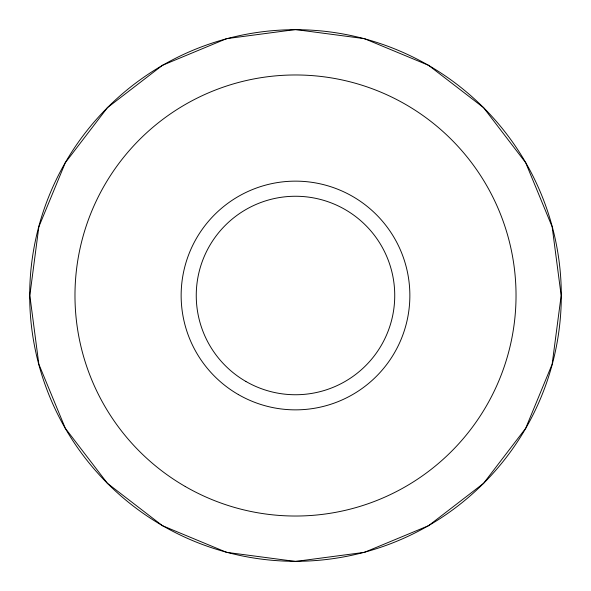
<?xml version="1.0" encoding="UTF-8"?>
<svg xmlns="http://www.w3.org/2000/svg" width="591" height="591" viewBox="0 0 591 591"><rect width="100%" height="100%" fill="white"/><g stroke="black" fill="none" stroke-linecap="round" stroke-linejoin="round"><path stroke-width="0.89" d="M38.851 226.789L29.831 295.5L38.851 364.211L65.313 428.283L107.459 483.372L162.466 525.709L226.612 552.356L295.5 561.45L364.388 552.356L428.534 525.709L483.541 483.372L525.687 428.283L552.149 364.211L561.169 295.5L552.149 226.789L525.687 162.717L483.541 107.628L428.534 65.291L364.388 38.644L295.5 29.55L226.612 38.644L162.466 65.291L107.459 107.628L65.313 162.717L38.851 226.789M238.321 394.537A114.359 114.359 0 0 0 409.858 295.5A114.359 114.359 0 0 0 238.321 196.463A114.359 114.359 0 0 0 238.321 394.537M185.234 486.482A220.532 220.532 0 0 0 516.032 295.5A220.532 220.532 0 0 0 185.234 104.518A220.532 220.532 0 0 0 185.234 486.482M245.878 381.446A99.236 99.236 0 0 0 394.736 295.5A99.236 99.236 0 0 0 245.878 209.554A99.236 99.236 0 0 0 245.878 381.446M107.584 483.497A265.81 265.81 0 0 0 552.267 364.241A265.81 265.81 0 0 0 226.649 38.762A265.81 265.81 0 0 0 107.584 483.497"/></g></svg>
